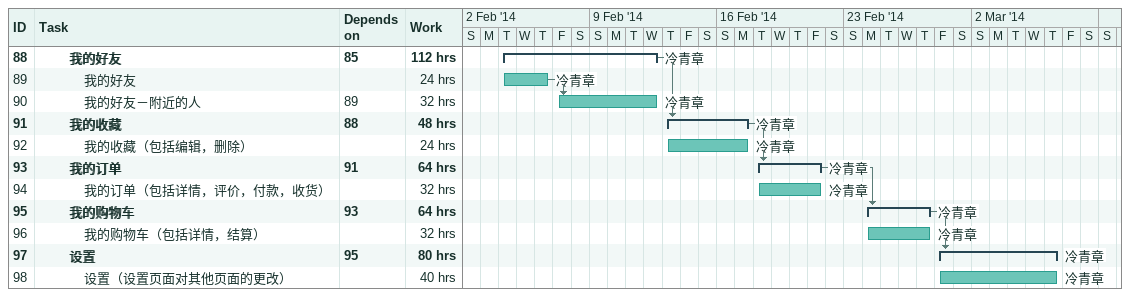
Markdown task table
| ID | Level | Task | Start | Finish | Predecessors | Resources | Work (h) |
|---|---|---|---|---|---|---|---|
| 88 | 3 | **我的好友** | 2014-02-04 | 2014-02-12 | 85 | 冷青章 | 112 |
| 89 | 4 | 我的好友 | 2014-02-04 | 2014-02-06 |  | 冷青章 | 24 |
| 90 | 4 | 我的好友－附近的人 | 2014-02-07 | 2014-02-12 | 89 | 冷青章 | 32 |
| 91 | 3 | **我的收藏** | 2014-02-13 | 2014-02-17 | 88 | 冷青章 | 48 |
| 92 | 4 | 我的收藏（包括编辑，删除） | 2014-02-13 | 2014-02-17 |  | 冷青章 | 24 |
| 93 | 3 | **我的订单** | 2014-02-18 | 2014-02-21 | 91 | 冷青章 | 64 |
| 94 | 4 | 我的订单（包括详情，评价，付款，收货） | 2014-02-18 | 2014-02-21 |  | 冷青章 | 32 |
| 95 | 3 | **我的购物车** | 2014-02-24 | 2014-02-27 | 93 | 冷青章 | 64 |
| 96 | 4 | 我的购物车（包括详情，结算） | 2014-02-24 | 2014-02-27 |  | 冷青章 | 32 |
| 97 | 3 | **设置** | 2014-02-28 | 2014-03-06 | 95 | 冷青章 | 80 |
| 98 | 4 | 设置（设置页面对其他页面的更改） | 2014-02-28 | 2014-03-06 |  | 冷青章 | 40 |
